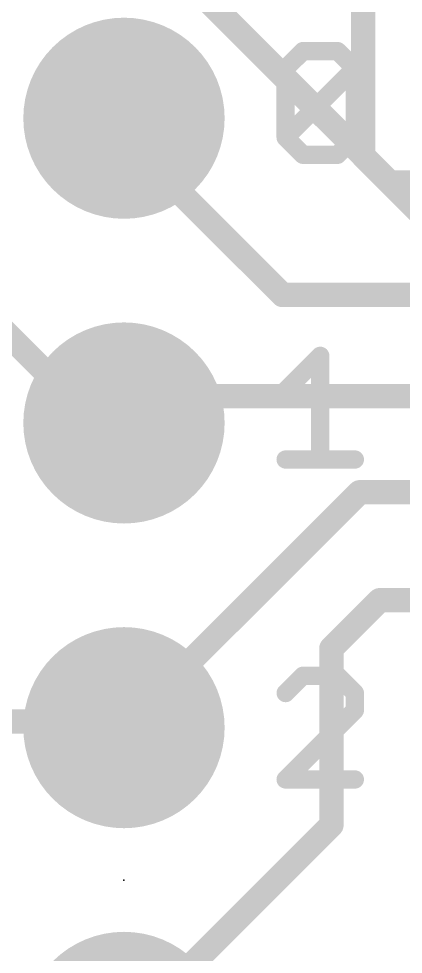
# Model space of a CAD drawing. Extents: x -6.5 to 37.6, y -9.6 to 64.3.
# Drawn here: x 1.66 to 4.87, y 29.86 to 37.66 of the extents above; entities that cross this region are included whole.
import ezdxf

# ---------------------------------------------------------------- set-up
doc = ezdxf.new("R2010")
doc.units = 0
for name, color, linetype in [('1', 12, 'CONTINUOUS'), ('16', 132, 'CONTINUOUS'), ('17', 110, 'CONTINUOUS'), ('21', 40, 'CONTINUOUS'), ('23', 53, 'CONTINUOUS'), ('51', 253, 'CONTINUOUS')]:
    doc.layers.add(name, color=color, linetype=linetype)

# ---------------------------------------------------------------- blocks, each defined once
blk = doc.blocks.new('RECT')
blk.add_solid([(-0.5, -0.5), (0.5, -0.5), (-0.5, 0.5), (0.5, 0.5)])
blk = doc.blocks.new('ROUNDP')
at = {"const_width": 0.5}
blk.add_lwpolyline([(0, -0.25, 1), (0, 0.25, 1), (0, -0.25)], format="xyb", dxfattribs=at)

msp = doc.modelspace()

# ---------------------------------------------------------------- linework, layer by layer
at = {"layer": '1', "const_width": 0.2032}
for points in [[(2.948, 38.1), (4.7528, 36.2952)], [(2.54, 36.83), (2.54, 36.6776)], [(2.54, 36.6776), (3.8608, 35.3568)], [(4.7528, 36.2952), (5.6992, 36.2952)], [(3.8608, 35.3568), (5.6208, 35.3568)], [(2.7622, 34.5122), (2.54, 34.29)], [(5.5762, 34.5122), (2.7622, 34.5122)], [(2.559, 34.309), (2.54, 34.29)], [(4.5022, 33.7122), (2.54, 31.75)], [(5.5762, 33.7122), (4.5022, 33.7122)], [(4.669, 32.8122), (4.2672, 32.4104)], [(5.5762, 32.8122), (4.669, 32.8122)], [(4.2672, 32.4104), (4.2672, 30.9372)], [(1.524, 31.8008), (2.4892, 31.8008)], [(2.4892, 31.8008), (2.54, 31.75)], [(4.2672, 30.9372), (2.54, 29.21)]]:
    msp.add_lwpolyline(points, dxfattribs=at)
at = {"layer": '1', "const_width": 0.1016}
for points in [[(2.5908, 36.83, 1), (2.4892, 36.83)], [(2.5759, 36.7135, 1), (2.5041, 36.6417)], [(2.4892, 36.6776, 1), (2.5908, 36.6776)], [(4.7528, 36.346, 1), (4.7528, 36.2444)], [(4.7169, 36.2593, 1), (4.7887, 36.3311)], [(3.8608, 35.4076, 1), (3.8608, 35.306)], [(3.8249, 35.3209, 1), (3.8967, 35.3927)], [(2.7622, 34.563, 1), (2.7622, 34.4614)], [(2.7981, 34.4763, 1), (2.7263, 34.5481)], [(2.5949, 34.2731, 1), (2.5231, 34.3449)], [(2.5041, 34.3259, 1), (2.5759, 34.2541)], [(2.5041, 34.3259, 1), (2.5759, 34.2541)], [(4.5022, 33.763, 1), (4.5022, 33.6614)], [(4.5381, 33.6763, 1), (4.4663, 33.7481)], [(4.669, 32.863, 1), (4.669, 32.7614)], [(4.7049, 32.7763, 1), (4.6331, 32.8481)], [(4.318, 32.4104, 1), (4.2164, 32.4104)], [(4.2313, 32.4463, 1), (4.3031, 32.3745)], [(2.5251, 31.8367, 1), (2.4533, 31.7649)], [(2.4892, 31.75, 1), (2.4892, 31.8516)], [(2.5041, 31.7859, 1), (2.5759, 31.7141)], [(2.5041, 31.7141, 1), (2.5759, 31.7859)], [(4.2164, 30.9372, 1), (4.318, 30.9372)], [(4.3031, 30.9013, 1), (4.2313, 30.9731)]]:
    msp.add_lwpolyline(points, format="xyb", dxfattribs=at)
at = {"layer": '16', "const_width": 0.2032}
for points in [[(4.5324, 36.514), (4.5324, 39.7496)], [(6.8072, 34.2392), (4.5324, 36.514)], [(1.2, 35.3999), (2.3099, 34.29)], [(2.3099, 34.29), (2.54, 34.29)]]:
    msp.add_lwpolyline(points, dxfattribs=at)
at = {"layer": '16', "const_width": 0.1016}
for points in [[(4.5683, 36.5499, 1), (4.4965, 36.4781)], [(4.4816, 36.514, 1), (4.5832, 36.514)], [(2.3099, 34.3408, 1), (2.3099, 34.2392)], [(2.274, 34.2541, 1), (2.3458, 34.3259)], [(2.54, 34.2392, 1), (2.54, 34.3408)]]:
    msp.add_lwpolyline(points, format="xyb", dxfattribs=at)
at = {"layer": '21', "const_width": 0.1524}
for points in [[(3.8862, 37.2455), (4.0303, 37.3895)], [(4.0303, 37.3895), (4.3184, 37.3895)], [(4.3184, 37.3895), (4.4624, 37.2455)], [(3.8862, 36.6693), (3.8862, 37.2455)], [(3.8862, 36.6693), (4.4624, 37.2455)], [(4.4624, 37.2455), (4.4624, 36.6693)], [(4.0303, 36.5252), (3.8862, 36.6693)], [(4.4624, 36.6693), (4.3184, 36.5252)], [(4.3184, 36.5252), (4.0303, 36.5252)], [(3.8862, 34.5614), (4.1743, 34.8495)], [(4.1743, 34.8495), (4.1743, 33.9852)], [(3.8862, 33.9852), (4.4624, 33.9852)], [(4.0303, 32.1825), (3.8862, 32.0385)], [(4.3184, 32.1825), (4.0303, 32.1825)], [(4.4624, 32.0385), (4.3184, 32.1825)], [(4.4624, 31.8944), (4.4624, 32.0385)], [(3.8862, 31.3182), (4.4624, 31.8944)], [(4.4624, 31.3182), (3.8862, 31.3182)]]:
    msp.add_lwpolyline(points, dxfattribs=at)
at = {"layer": '21', "const_width": 0.0762}
for points in [[(4.0303, 37.4276, 1), (4.0303, 37.3514)], [(4.0572, 37.3626, 1), (4.0033, 37.4165)], [(4.3453, 37.4165, 1), (4.2914, 37.3626)], [(4.3184, 37.3514, 1), (4.3184, 37.4276)], [(3.9243, 37.2455, 1), (3.8481, 37.2455)], [(3.8593, 37.2724, 1), (3.9131, 37.2185)], [(4.5005, 37.2455, 1), (4.4243, 37.2455)], [(4.4894, 37.2185, 1), (4.4355, 37.2724)], [(4.4355, 37.2185, 1), (4.4894, 37.2724)], [(3.9131, 36.6962, 1), (3.8593, 36.6423)], [(3.8593, 36.6962, 1), (3.9131, 36.6423)], [(4.4894, 36.6423, 1), (4.4355, 36.6962)], [(3.8481, 36.6693, 1), (3.9243, 36.6693)], [(4.4243, 36.6693, 1), (4.5005, 36.6693)], [(4.0303, 36.5633, 1), (4.0303, 36.4871)], [(4.0033, 36.4983, 1), (4.0572, 36.5521)], [(4.2914, 36.5521, 1), (4.3453, 36.4983)], [(4.3184, 36.4871, 1), (4.3184, 36.5633)], [(4.2124, 34.8495, 1), (4.1362, 34.8495)], [(4.2013, 34.8226, 1), (4.1474, 34.8765)], [(3.8593, 34.5884, 1), (3.9131, 34.5345)], [(3.8862, 34.0233, 1), (3.8862, 33.9471)], [(4.1362, 33.9852, 1), (4.2124, 33.9852)], [(4.4624, 33.9471, 1), (4.4624, 34.0233)], [(4.0303, 32.2206, 1), (4.0303, 32.1444)], [(4.0572, 32.1556, 1), (4.0033, 32.2095)], [(4.3453, 32.2095, 1), (4.2914, 32.1556)], [(4.3184, 32.1444, 1), (4.3184, 32.2206)], [(3.8593, 32.0654, 1), (3.9131, 32.0115)], [(4.5005, 32.0385, 1), (4.4243, 32.0385)], [(4.4355, 32.0115, 1), (4.4894, 32.0654)], [(4.4243, 31.8944, 1), (4.5005, 31.8944)], [(4.4894, 31.8675, 1), (4.4355, 31.9214)], [(3.8862, 31.3563, 1), (3.8862, 31.2801)], [(3.8593, 31.3451, 1), (3.9131, 31.2913)], [(4.4624, 31.2801, 1), (4.4624, 31.3563)]]:
    msp.add_lwpolyline(points, format="xyb", dxfattribs=at)
at = {"layer": '23'}
msp.add_point((2.54, 30.48), dxfattribs=at)

# ---------------------------------------------------------------- block references
at = {"layer": '17', "xscale": 1.6764, "yscale": 1.6764}
for p in [(2.54, 36.83), (2.54, 36.83), (2.54, 34.29), (2.54, 34.29), (2.54, 31.75), (2.54, 31.75), (2.54, 29.21), (2.54, 29.21)]:
    msp.add_blockref('ROUNDP', p, dxfattribs=at)
at = {"layer": '51', "xscale": 0.508, "yscale": 0.508, "rotation": 270}
for p in [(2.54, 36.83), (2.54, 34.29), (2.54, 31.75)]:
    msp.add_blockref('RECT', p, dxfattribs=at)

doc.saveas('drawing.dxf')
